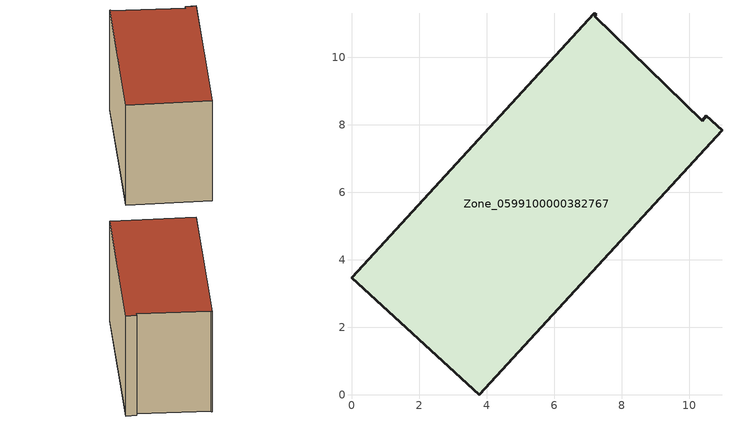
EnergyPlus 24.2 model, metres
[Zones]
Zone_0599100000382767
 floor ground (C_G): 7.21,11.21 10.39,8.12 10.51,8.26 10.98,7.84 3.78,0 0,3.47 7.2,11.31 7.25,11.26 z0
 wall outside (C_F): 3.78,0 10.98,7.84 10.51,8.26 10.39,8.12 7.21,11.21 7.25,11.26 7.2,11.31 0,3.47 3.78,0 z0:6.95
 roof outside (C_R): 10.51,8.26 10.39,8.12 7.21,11.21 7.25,11.26 7.2,11.31 0,3.47 3.78,0 10.98,7.84 z6.95
[BUILDING]
Pand.0599100000382767: North Axis=0; Terrain=City; Loads Convergence Tolerance Value=0.04; Temperature Convergence Tolerance Value=0.4; Solar Distribution=FullExterior; Maximum Number of Warmup Days=25; Minimum Number of Warmup Days=1
[Site:Location]
Rotterdam.The.Hague.AP_ZH_NLD Design_Conditions: Latitude=51.96; Longitude=4.45; Time Zone=1; Elevation=-4.5
[SITE:GROUNDTEMPERATURE:BUILDINGSURFACE]
18, 18, 18, 18, 18, 18, 18, 18, 18, 18, 18, 18
[MATERIAL] Thermal Absorptance=0.9; Solar Absorptance=0.7; Visible Absorptance=0.7
Name | Roughness | Thickness | Conductivity | Density | Specific Heat
G.TI.1992-2005 | MediumSmooth | 0.15 | 0.06 | 540 | 1210
F.TI.1992-2005 | Rough | 0.3 | 0.12 | 1920 | 840
R.TI.1992-2005 | MediumRough | 0.2 | 0.08 | 1500 | 1000
[CONSTRUCTION]
C_G: G.TI.1992-2005
C_F: F.TI.1992-2005
C_R: R.TI.1992-2005
[ZONE]
Zone_0599100000382767: Type=1; Multiplier=1; Ceiling Height=Autocalculate; Volume=Autocalculate; Floor Area=autocalculate; Part of Total Floor Area=Yes
[ZONEINFILTRATION:DESIGNFLOWRATE]
Infil_Zone_0599100000382767: Zone or ZoneList or Space or SpaceList=Zone_0599100000382767; Schedule=AlwaysOn; Design Flow Rate Calculation Method=Flow/Area; Flow Rate per Floor Area=0.0015; Constant Term Coefficient=1; Temperature Term Coefficient=0; Velocity Term Coefficient=0; Velocity Squared Term Coefficient=0
[HVACTEMPLATE:ZONE:IDEALLOADSAIRSYSTEM]
Zone_0599100000382767: Maximum Heating Supply Air Temperature=50; Minimum Cooling Supply Air Temperature=13; Maximum Heating Supply Air Humidity Ratio=0.0156; Minimum Cooling Supply Air Humidity Ratio=0.0077; Heating Limit=NoLimit; Cooling Limit=NoLimit; Dehumidification Control Type=ConstantSensibleHeatRatio; Cooling Sensible Heat Ratio=0.7; Dehumidification Setpoint=60; Humidification Control Type=None; Humidification Setpoint=30; Outdoor Air Method=None; Outdoor Air Flow Rate per Person=0.00944; Outdoor Air Flow Rate per Zone Floor Area=0; Outdoor Air Flow Rate per Zone=0; Demand Controlled Ventilation Type=None; Outdoor Air Economizer Type=NoEconomizer; Heat Recovery Type=None; Sensible Heat Recovery Effectiveness=0.7; Latent Heat Recovery Effectiveness=0.65
[ZONECONTROL:THERMOSTAT]
ThermostatControl_Zone_0599100000382767: Zone or ZoneList=Zone_0599100000382767; Control Type Schedule=DualSetpointControlType; Control 1=Thermostat_Zone_0599100000382767; Temperature Difference Between Cutout And Setpoint=0
[THERMOSTATSETPOINT:DUALSETPOINT]
Thermostat_Zone_0599100000382767: Heating Setpoint Temperature Schedule=HeatingSetpoint_Zone_0599100000382767; Cooling Setpoint Temperature Schedule=CoolingSetpoint_Zone_0599100000382767
[SCHEDULE:COMPACT]
HeatingSetpoint_Zone_0599100000382767: Through: 12/31, For: AllDays, Until: 24:00, 21
CoolingSetpoint_Zone_0599100000382767: Through: 12/31, For: AllDays, Until: 24:00, 24
DualSetpointControlType: Through: 12/31, For: AllDays, Until: 24:00, 4
AlwaysOn: Through: 12/31, For: AllDays, Until: 24:00, 1
